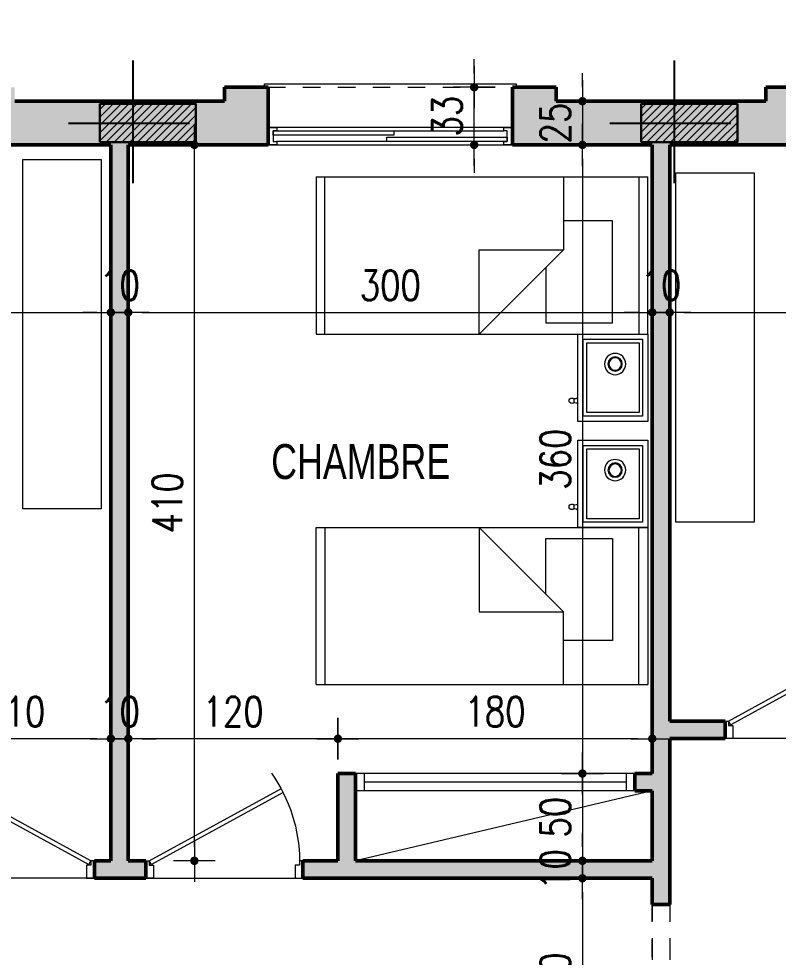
# Model space of a CAD drawing. Header units: millimetres. Extents: x 906 to 2589, y -1235 to -637.
# Drawn here: x 2549.24 to 2553.58, y -1215.62 to -1210.24 of the extents above; entities that cross this region are included whole.
import ezdxf

# ---------------------------------------------------------------- set-up
doc = ezdxf.new("R2010")
doc.units = ezdxf.units.MM
doc.linetypes.add('AXES', pattern=[2, 1.25, -0.25, 0.25, -0.25])
doc.linetypes.add('HIDDEN', pattern=[0.375, 0.25, -0.125])
doc.layers.get('DEFPOINTS').update_dxf_attribs({"color": 255, "lineweight": 13})
for name, color, linetype, lineweight in [('A-signe', 7, 'Continuous', 9), ('APPUITS', 7, 'Continuous', 18), ('DIM.', 4, 'Continuous', 25), ('inter2', 7, 'HIDDEN', 18), ('interrompu', 7, 'HIDDEN', 15), ('MENUISERIE', 7, 'Continuous', 13), ('MEUBLE', 35, 'Continuous', 15), ('MUR 0.5', 7, 'Continuous', 50), ('POTEAUX ARCH', 7, 'Continuous', 30), ('POTEAUX HACHURE', 7, 'Continuous', 15), ('TEXTE', 7, 'Continuous', 20)]:
    doc.layers.add(name, color=color, linetype=linetype, lineweight=lineweight)
doc.layers.add('AXE', color=7, linetype='AXES')
doc.layers.add('TEINTE 6', color=181, linetype='Continuous')
doc.styles.add('atef', font='romans.shx', dxfattribs={"width": 0.8})
doc.styles.add('STYLE4', font='swisscl.ttf')
doc.dimstyles.new('COTEXT', dxfattribs={"dimscale": 0, "dimtxt": 0.17, "dimasz": 0.08, "dimexe": 0.015, "dimexo": 0.015, "dimgap": 0.07, "dimtad": 1, "dimdec": 0, "dimlfac": 100, "dimzin": 0, "dimdsep": 46, "dimtxsty": 'atef', "dimblk": 'SIG2', "dimcen": 0.15, "dimse1": 1, "dimse2": 1, "dimclrd": 256, "dimclre": 6, "dimclrt": 2, "dimadec": 0, "dimazin": 0, "dimtfac": 0.5, "dimtdec": 0, "dimtix": 1, "dimtmove": 2, "dimatfit": 1, "dimldrblk": 'SIG2', "dimfxl": 0.18, "dimtolj": 1, "dimtzin": 0, "dimlwd": 18, "dimarcsym": 0})

# ---------------------------------------------------------------- blocks, each defined once
blk = doc.blocks.new('SIG2')
at = {"layer": 'A-signe'}
for p, q in [((0, 1.5), (0, 0.5)), ((-1.5, 0), (-0.5, 0)), ((-0.5, 0), (0.5, 0)), ((0, 0.5), (0, -0.5)), ((0.5, 0), (1.5, 0)), ((0, -0.5), (0, -1.5))]:
    blk.add_line(p, q, dxfattribs=at)
at = {"layer": 'A-signe', "const_width": 0.3}
blk.add_lwpolyline([(-0.15, 0, 1), (0.15, 0, 1)], format="xyb", close=True, dxfattribs=at)
blk = doc.blocks.new('*D1185')
at = {"layer": 'DEFPOINTS', "color": 0, "transparency": 16777216}
for p in [(2552.5104, -1210.714), (2552.4628, -1210.964), (2552.4628, -1210.964)]:
    blk.add_point(p, dxfattribs=at)
at = {"layer": 'DIM.', "lineweight": 18, "transparency": 16777216}
for p, q in [((2552.4628, -1210.634), (2552.4628, -1210.554)), ((2552.4628, -1210.714), (2552.4628, -1210.964)), ((2552.4628, -1211.044), (2552.4628, -1211.124))]:
    blk.add_line(p, q, dxfattribs=at)
at = {"layer": 'DIM.', "lineweight": 18, "transparency": 16777216, "xscale": 0.08, "yscale": 0.08, "zscale": 0.08}
for p, rotation in [((2552.4628, -1210.714), 270), ((2552.4628, -1210.964), 90)]:
    blk.add_blockref('SIG2', p, dxfattribs=dict(at, rotation=rotation))
at = {"layer": 'DIM.', "color": 2, "transparency": 16777216, "insert": (2552.3078, -1210.839), "char_height": 0.17, "attachment_point": 5, "rotation": 90, "style": 'atef'}
blk.add_mtext('\\A1;25', dxfattribs=at)
blk = doc.blocks.new('*D1063')
at = {"layer": 'DEFPOINTS', "color": 0, "transparency": 16777216}
for p in [(2552.5102, -1210.714), (2552.4627, -1210.964), (2552.4627, -1210.964)]:
    blk.add_point(p, dxfattribs=at)
at = {"layer": 'DIM.', "lineweight": 18, "transparency": 16777216}
for p, q in [((2552.4627, -1210.634), (2552.4627, -1210.554)), ((2552.4627, -1210.714), (2552.4627, -1210.964)), ((2552.4627, -1211.044), (2552.4627, -1211.124))]:
    blk.add_line(p, q, dxfattribs=at)
at = {"layer": 'DIM.', "lineweight": 18, "transparency": 16777216, "xscale": 0.08, "yscale": 0.08, "zscale": 0.08}
for p, rotation in [((2552.4627, -1210.714), 270), ((2552.4627, -1210.964), 90)]:
    blk.add_blockref('SIG2', p, dxfattribs=dict(at, rotation=rotation))
at = {"layer": 'DIM.', "color": 2, "transparency": 16777216, "insert": (2552.3077, -1210.839), "char_height": 0.17, "attachment_point": 5, "rotation": 90, "style": 'atef'}
blk.add_mtext('\\A1;25', dxfattribs=at)
blk = doc.blocks.new('PORTE 0.90')
at = {"layer": 'MENUISERIE'}
for points in [[(-0.7859, 0.3911), (-0.0325, -0.0217), (-0.02, 0), (-0.7742, 0.4132)], [(-0.9, 0), (-0.88, 0), (-0.88, -0.025), (-0.855, -0.025), (-0.855, -0.1), (-0.9, -0.1)], [(0, 0), (-0.02, 0), (-0.02, -0.025), (-0.045, -0.025), (-0.045, -0.1), (0, -0.1)]]:
    blk.add_lwpolyline(points, dxfattribs=at)
blk.add_arc((-0.02, 0), 0.86, 144.3645, 180, dxfattribs=at)
blk = doc.blocks.new('*D1191')
at = {"layer": 'DEFPOINTS', "color": 0, "transparency": 16777216}
for p in [(2552.4628, -1210.964), (2552.1621, -1214.564), (2552.4628, -1214.564)]:
    blk.add_point(p, dxfattribs=at)
at = {"layer": 'DIM.', "lineweight": 18, "transparency": 16777216}
blk.add_line((2552.4628, -1211.044), (2552.4628, -1214.484), dxfattribs=at)
at = {"layer": 'DIM.', "lineweight": 18, "transparency": 16777216, "xscale": 0.08, "yscale": 0.08, "zscale": 0.08}
for p, rotation in [((2552.4628, -1210.964), 90), ((2552.4628, -1214.564), 270)]:
    blk.add_blockref('SIG2', p, dxfattribs=dict(at, rotation=rotation))
at = {"layer": 'DIM.', "color": 2, "transparency": 16777216, "insert": (2552.3078, -1212.764), "char_height": 0.17, "attachment_point": 5, "rotation": 90, "style": 'atef'}
blk.add_mtext('\\A1;360', dxfattribs=at)
blk = doc.blocks.new('*D1077')
at = {"layer": 'DEFPOINTS', "color": 0, "transparency": 16777216}
for p in [(2552.1801, -1214.564), (2552.2705, -1215.064), (2552.4628, -1215.064)]:
    blk.add_point(p, dxfattribs=at)
at = {"layer": 'DIM.', "lineweight": 18, "transparency": 16777216}
blk.add_line((2552.4628, -1214.644), (2552.4628, -1214.984), dxfattribs=at)
at = {"layer": 'DIM.', "lineweight": 18, "transparency": 16777216, "xscale": 0.08, "yscale": 0.08, "zscale": 0.08}
for p, rotation in [((2552.4628, -1214.564), 90), ((2552.4628, -1215.064), 270)]:
    blk.add_blockref('SIG2', p, dxfattribs=dict(at, rotation=rotation))
at = {"layer": 'DIM.', "color": 2, "transparency": 16777216, "insert": (2552.3078, -1214.814), "char_height": 0.17, "attachment_point": 5, "rotation": 90, "style": 'atef'}
blk.add_mtext('\\A1;50', dxfattribs=at)
blk = doc.blocks.new('*D1078')
at = {"layer": 'DEFPOINTS', "color": 0, "transparency": 16777216}
for p in [(2552.2978, -1215.064), (2552.2902, -1215.164), (2552.4628, -1215.164)]:
    blk.add_point(p, dxfattribs=at)
at = {"layer": 'DIM.', "lineweight": 18, "transparency": 16777216}
for p, q in [((2552.4628, -1214.984), (2552.4628, -1214.904)), ((2552.4628, -1215.064), (2552.4628, -1215.164)), ((2552.4628, -1215.244), (2552.4628, -1215.324))]:
    blk.add_line(p, q, dxfattribs=at)
at = {"layer": 'DIM.', "lineweight": 18, "transparency": 16777216, "xscale": 0.08, "yscale": 0.08, "zscale": 0.08}
for p, rotation in [((2552.4628, -1215.064), 270), ((2552.4628, -1215.164), 90)]:
    blk.add_blockref('SIG2', p, dxfattribs=dict(at, rotation=rotation))
at = {"layer": 'DIM.', "color": 2, "transparency": 16777216, "insert": (2552.3078, -1215.114), "char_height": 0.17, "attachment_point": 5, "rotation": 90, "style": 'atef'}
blk.add_mtext('\\A1;10', dxfattribs=at)
blk = doc.blocks.new('*D1079')
at = {"layer": 'DEFPOINTS', "color": 0, "transparency": 16777216}
for p in [(2552.2978, -1215.164), (2552.1204, -1216.364), (2552.4628, -1216.364)]:
    blk.add_point(p, dxfattribs=at)
at = {"layer": 'DIM.', "lineweight": 18, "transparency": 16777216}
blk.add_line((2552.4628, -1215.244), (2552.4628, -1216.284), dxfattribs=at)
at = {"layer": 'DIM.', "lineweight": 18, "transparency": 16777216, "xscale": 0.08, "yscale": 0.08, "zscale": 0.08}
for p, rotation in [((2552.4628, -1215.164), 90), ((2552.4628, -1216.364), 270)]:
    blk.add_blockref('SIG2', p, dxfattribs=dict(at, rotation=rotation))
at = {"layer": 'DIM.', "color": 2, "transparency": 16777216, "insert": (2552.3078, -1215.764), "char_height": 0.17, "attachment_point": 5, "rotation": 90, "style": 'atef'}
blk.add_mtext('\\A1;120', dxfattribs=at)
blk = doc.blocks.new('*D1201')
at = {"layer": 'DEFPOINTS', "color": 0, "transparency": 16777216}
for p in [(2546.7628, -1211.7149), (2549.7628, -1211.9234), (2549.7628, -1211.9234)]:
    blk.add_point(p, dxfattribs=at)
at = {"layer": 'DIM.', "lineweight": 18, "transparency": 16777216}
blk.add_line((2546.8428, -1211.9234), (2549.6828, -1211.9234), dxfattribs=at)
at = {"layer": 'DIM.', "lineweight": 18, "transparency": 16777216, "xscale": 0.08, "yscale": 0.08, "zscale": 0.08, "rotation": 180}
blk.add_blockref('SIG2', (2546.7628, -1211.9234), dxfattribs=at)
at = {"layer": 'DIM.', "lineweight": 18, "transparency": 16777216, "xscale": 0.08, "yscale": 0.08, "zscale": 0.08}
blk.add_blockref('SIG2', (2549.7628, -1211.9234), dxfattribs=at)
at = {"layer": 'DIM.', "color": 2, "transparency": 16777216, "insert": (2548.2628, -1211.7684), "char_height": 0.17, "attachment_point": 5, "style": 'atef'}
blk.add_mtext('\\A1;300', dxfattribs=at)
blk = doc.blocks.new('*D1202')
at = {"layer": 'DEFPOINTS', "color": 0, "transparency": 16777216}
for p in [(2549.8628, -1211.5196), (2549.7628, -1211.9234), (2549.8628, -1211.9234)]:
    blk.add_point(p, dxfattribs=at)
at = {"layer": 'DIM.', "lineweight": 18, "transparency": 16777216}
for p, q in [((2549.6828, -1211.9234), (2549.6028, -1211.9234)), ((2549.7628, -1211.9234), (2549.8628, -1211.9234)), ((2549.9428, -1211.9234), (2550.0228, -1211.9234))]:
    blk.add_line(p, q, dxfattribs=at)
at = {"layer": 'DIM.', "lineweight": 18, "transparency": 16777216, "xscale": 0.08, "yscale": 0.08, "zscale": 0.08}
blk.add_blockref('SIG2', (2549.7628, -1211.9234), dxfattribs=at)
at = {"layer": 'DIM.', "lineweight": 18, "transparency": 16777216, "xscale": 0.08, "yscale": 0.08, "zscale": 0.08, "rotation": 180}
blk.add_blockref('SIG2', (2549.8628, -1211.9234), dxfattribs=at)
at = {"layer": 'DIM.', "color": 2, "transparency": 16777216, "insert": (2549.8128, -1211.7684), "char_height": 0.17, "attachment_point": 5, "style": 'atef'}
blk.add_mtext('\\A1;10', dxfattribs=at)
blk = doc.blocks.new('*D1203')
at = {"layer": 'DEFPOINTS', "color": 0, "transparency": 16777216}
for p in [(2549.8628, -1211.5196), (2552.8628, -1211.9234), (2552.8628, -1211.9234)]:
    blk.add_point(p, dxfattribs=at)
at = {"layer": 'DIM.', "lineweight": 18, "transparency": 16777216}
blk.add_line((2549.9428, -1211.9234), (2552.7828, -1211.9234), dxfattribs=at)
at = {"layer": 'DIM.', "lineweight": 18, "transparency": 16777216, "xscale": 0.08, "yscale": 0.08, "zscale": 0.08, "rotation": 180}
blk.add_blockref('SIG2', (2549.8628, -1211.9234), dxfattribs=at)
at = {"layer": 'DIM.', "lineweight": 18, "transparency": 16777216, "xscale": 0.08, "yscale": 0.08, "zscale": 0.08}
blk.add_blockref('SIG2', (2552.8628, -1211.9234), dxfattribs=at)
at = {"layer": 'DIM.', "color": 2, "transparency": 16777216, "insert": (2551.3628, -1211.7684), "char_height": 0.17, "attachment_point": 5, "style": 'atef'}
blk.add_mtext('\\A1;300', dxfattribs=at)
blk = doc.blocks.new('*D1204')
at = {"layer": 'DEFPOINTS', "color": 0, "transparency": 16777216}
for p in [(2552.9628, -1211.717), (2552.8628, -1211.9234), (2552.9628, -1211.9234)]:
    blk.add_point(p, dxfattribs=at)
at = {"layer": 'DIM.', "lineweight": 18, "transparency": 16777216}
for p, q in [((2552.7828, -1211.9234), (2552.7028, -1211.9234)), ((2552.8628, -1211.9234), (2552.9628, -1211.9234)), ((2553.0428, -1211.9234), (2553.1228, -1211.9234))]:
    blk.add_line(p, q, dxfattribs=at)
at = {"layer": 'DIM.', "lineweight": 18, "transparency": 16777216, "xscale": 0.08, "yscale": 0.08, "zscale": 0.08}
blk.add_blockref('SIG2', (2552.8628, -1211.9234), dxfattribs=at)
at = {"layer": 'DIM.', "lineweight": 18, "transparency": 16777216, "xscale": 0.08, "yscale": 0.08, "zscale": 0.08, "rotation": 180}
blk.add_blockref('SIG2', (2552.9628, -1211.9234), dxfattribs=at)
at = {"layer": 'DIM.', "color": 2, "transparency": 16777216, "insert": (2552.9128, -1211.7684), "char_height": 0.17, "attachment_point": 5, "style": 'atef'}
blk.add_mtext('\\A1;10', dxfattribs=at)
blk = doc.blocks.new('*D1205')
at = {"layer": 'DEFPOINTS', "color": 0, "transparency": 16777216}
for p in [(2555.9628, -1211.4525), (2552.9628, -1211.7284), (2555.9628, -1211.9234)]:
    blk.add_point(p, dxfattribs=at)
at = {"layer": 'DIM.', "lineweight": 18, "transparency": 16777216}
blk.add_line((2553.0428, -1211.9234), (2555.8828, -1211.9234), dxfattribs=at)
at = {"layer": 'DIM.', "lineweight": 18, "transparency": 16777216, "xscale": 0.08, "yscale": 0.08, "zscale": 0.08, "rotation": 180}
blk.add_blockref('SIG2', (2552.9628, -1211.9234), dxfattribs=at)
at = {"layer": 'DIM.', "lineweight": 18, "transparency": 16777216, "xscale": 0.08, "yscale": 0.08, "zscale": 0.08}
blk.add_blockref('SIG2', (2555.9628, -1211.9234), dxfattribs=at)
at = {"layer": 'DIM.', "color": 2, "transparency": 16777216, "insert": (2554.4628, -1211.7684), "char_height": 0.17, "attachment_point": 5, "style": 'atef'}
blk.add_mtext('\\A1;300', dxfattribs=at)
blk = doc.blocks.new('*D1245')
at = {"layer": 'DEFPOINTS', "color": 0, "transparency": 16777216}
for p in [(2551.8432, -1210.634), (2551.8915, -1210.634), (2551.8915, -1210.964)]:
    blk.add_point(p, dxfattribs=at)
at = {"layer": 'DIM.', "lineweight": 18, "transparency": 16777216}
for p, q in [((2551.8432, -1210.554), (2551.8432, -1210.474)), ((2551.8432, -1210.964), (2551.8432, -1210.634)), ((2551.8432, -1211.044), (2551.8432, -1211.124))]:
    blk.add_line(p, q, dxfattribs=at)
at = {"layer": 'DIM.', "lineweight": 18, "transparency": 16777216, "xscale": 0.08, "yscale": 0.08, "zscale": 0.08}
for p, rotation in [((2551.8432, -1210.634), 270), ((2551.8432, -1210.964), 90)]:
    blk.add_blockref('SIG2', p, dxfattribs=dict(at, rotation=rotation))
at = {"layer": 'DIM.', "color": 2, "transparency": 16777216, "insert": (2551.6882, -1210.799), "char_height": 0.17, "attachment_point": 5, "rotation": 90, "style": 'atef'}
blk.add_mtext('\\A1;33', dxfattribs=at)
blk = doc.blocks.new('*D1246')
at = {"layer": 'DEFPOINTS', "color": 0, "transparency": 16777216}
for p in [(2551.0628, -1214.3646), (2551.0628, -1214.564), (2552.8628, -1214.564)]:
    blk.add_point(p, dxfattribs=at)
at = {"layer": 'DIM.', "lineweight": 18, "transparency": 16777216}
blk.add_line((2552.7828, -1214.3646), (2551.1428, -1214.3646), dxfattribs=at)
at = {"layer": 'DIM.', "lineweight": 18, "transparency": 16777216, "xscale": 0.08, "yscale": 0.08, "zscale": 0.08, "rotation": 180}
blk.add_blockref('SIG2', (2551.0628, -1214.3646), dxfattribs=at)
at = {"layer": 'DIM.', "lineweight": 18, "transparency": 16777216, "xscale": 0.08, "yscale": 0.08, "zscale": 0.08}
blk.add_blockref('SIG2', (2552.8628, -1214.3646), dxfattribs=at)
at = {"layer": 'DIM.', "color": 2, "transparency": 16777216, "insert": (2551.9628, -1214.2096), "char_height": 0.17, "attachment_point": 5, "style": 'atef'}
blk.add_mtext('\\A1;180', dxfattribs=at)
blk = doc.blocks.new('*D1324')
at = {"layer": 'DEFPOINTS', "color": 0, "transparency": 16777216}
for p in [(2549.8628, -1214.3646), (2549.8628, -1214.564), (2551.0628, -1214.564)]:
    blk.add_point(p, dxfattribs=at)
at = {"layer": 'DIM.', "lineweight": 18, "transparency": 16777216}
blk.add_line((2550.9828, -1214.3646), (2549.9428, -1214.3646), dxfattribs=at)
at = {"layer": 'DIM.', "lineweight": 18, "transparency": 16777216, "xscale": 0.08, "yscale": 0.08, "zscale": 0.08, "rotation": 180}
blk.add_blockref('SIG2', (2549.8628, -1214.3646), dxfattribs=at)
at = {"layer": 'DIM.', "lineweight": 18, "transparency": 16777216, "xscale": 0.08, "yscale": 0.08, "zscale": 0.08}
blk.add_blockref('SIG2', (2551.0628, -1214.3646), dxfattribs=at)
at = {"layer": 'DIM.', "color": 2, "transparency": 16777216, "insert": (2550.4628, -1214.2096), "char_height": 0.17, "attachment_point": 5, "style": 'atef'}
blk.add_mtext('\\A1;120', dxfattribs=at)
blk = doc.blocks.new('*D1327')
at = {"layer": 'DEFPOINTS', "color": 0, "transparency": 16777216}
for p in [(2549.7628, -1214.1678), (2549.8628, -1214.1678), (2549.7628, -1214.3646)]:
    blk.add_point(p, dxfattribs=at)
at = {"layer": 'DIM.', "lineweight": 18, "transparency": 16777216}
for p, q in [((2549.6828, -1214.3646), (2549.6028, -1214.3646)), ((2549.8628, -1214.3646), (2549.7628, -1214.3646)), ((2549.9428, -1214.3646), (2550.0228, -1214.3646))]:
    blk.add_line(p, q, dxfattribs=at)
at = {"layer": 'DIM.', "lineweight": 18, "transparency": 16777216, "xscale": 0.08, "yscale": 0.08, "zscale": 0.08}
blk.add_blockref('SIG2', (2549.7628, -1214.3646), dxfattribs=at)
at = {"layer": 'DIM.', "lineweight": 18, "transparency": 16777216, "xscale": 0.08, "yscale": 0.08, "zscale": 0.08, "rotation": 180}
blk.add_blockref('SIG2', (2549.8628, -1214.3646), dxfattribs=at)
at = {"layer": 'DIM.', "color": 2, "transparency": 16777216, "insert": (2549.8128, -1214.2096), "char_height": 0.17, "attachment_point": 5, "style": 'atef'}
blk.add_mtext('\\A1;10', dxfattribs=at)
blk = doc.blocks.new('*D1328')
at = {"layer": 'DEFPOINTS', "color": 0, "transparency": 16777216}
for p in [(2549.7628, -1214.1678), (2548.6628, -1214.264), (2548.6628, -1214.3646)]:
    blk.add_point(p, dxfattribs=at)
at = {"layer": 'DIM.', "lineweight": 18, "transparency": 16777216}
blk.add_line((2549.6828, -1214.3646), (2548.7428, -1214.3646), dxfattribs=at)
at = {"layer": 'DIM.', "lineweight": 18, "transparency": 16777216, "xscale": 0.08, "yscale": 0.08, "zscale": 0.08, "rotation": 180}
blk.add_blockref('SIG2', (2548.6628, -1214.3646), dxfattribs=at)
at = {"layer": 'DIM.', "lineweight": 18, "transparency": 16777216, "xscale": 0.08, "yscale": 0.08, "zscale": 0.08}
blk.add_blockref('SIG2', (2549.7628, -1214.3646), dxfattribs=at)
at = {"layer": 'DIM.', "color": 2, "transparency": 16777216, "insert": (2549.2128, -1214.2096), "char_height": 0.17, "attachment_point": 5, "style": 'atef'}
blk.add_mtext('\\A1;110', dxfattribs=at)
blk = doc.blocks.new('*D1329')
at = {"layer": 'DEFPOINTS', "color": 0, "transparency": 16777216}
for p in [(2549.8628, -1210.964), (2550.2409, -1210.964), (2549.8628, -1215.064)]:
    blk.add_point(p, dxfattribs=at)
at = {"layer": 'DIM.', "lineweight": 18, "transparency": 16777216}
blk.add_line((2550.2409, -1214.984), (2550.2409, -1211.044), dxfattribs=at)
at = {"layer": 'DIM.', "lineweight": 18, "transparency": 16777216, "xscale": 0.08, "yscale": 0.08, "zscale": 0.08}
for p, rotation in [((2550.2409, -1210.964), 90), ((2550.2409, -1215.064), 270)]:
    blk.add_blockref('SIG2', p, dxfattribs=dict(at, rotation=rotation))
at = {"layer": 'DIM.', "color": 2, "transparency": 16777216, "insert": (2550.0859, -1213.014), "char_height": 0.17, "attachment_point": 5, "rotation": 90, "style": 'atef'}
blk.add_mtext('\\A1;410', dxfattribs=at)
blk = doc.blocks.new('A$C4AA77CC6')
at = {"linetype": 'ByBlock'}
for p, q in [((1.1226, 2.0646), (0, 0.5318)), ((1.8487, 1.5329), (1.1226, 2.0646)), ((1.0926, 2.0237), (1.8187, 1.4919)), ((1.8487, 1.5329), (0.7261, 0)), ((0.5703, 1.3105), (0.9596, 1.0253)), ((0.6745, 0.636), (0.5703, 1.3105)), ((0.9596, 1.0253), (0.6745, 0.636)), ((0.3964, 0.9656), (0.1713, 0.6582)), ((0.6526, 0.778), (0.3964, 0.9656)), ((0.1713, 0.6582), (0.6426, 0.313)), ((1.0112, 0.3894), (0.6745, 0.636)), ((0.7561, 0.041), (0.03, 0.5727)), ((0.6426, 0.313), (0.8077, 0.5384)), ((0, 0.5318), (0.7261, 0))]:
    blk.add_line(p, q, dxfattribs=at)
blk = doc.blocks.new('A$C209961D1')
at = {"linetype": 'ByBlock'}
for p, q in [((0.2363, 0.6181), (0, 0.2954)), ((0.6397, 0.3227), (0.2363, 0.6181)), ((0.2428, 0.5762), (0.0419, 0.3019)), ((0.2471, 0.5483), (0.0699, 0.3062)), ((0.5978, 0.3162), (0.2428, 0.5762)), ((0.5698, 0.3119), (0.2471, 0.5483)), ((0.5495, 0.419), (0.5679, 0.4056)), ((0.4034, 0), (0.6397, 0.3227)), ((0, 0.2954), (0.4034, 0)), ((0.0419, 0.3019), (0.3969, 0.0419)), ((0.0699, 0.3062), (0.3926, 0.0699)), ((0.3926, 0.0699), (0.5698, 0.3119)), ((0.3969, 0.0419), (0.5978, 0.3162))]:
    blk.add_line(p, q, dxfattribs=at)
for radius in [0.061, 0.041, 0.036]:
    blk.add_circle((0.2489, 0.3451), radius, dxfattribs=at)
for centre, radius, start, end in [((0.5651, 0.421), 0.0157, 280.3371, 187.2282), ((0.5289, 0.4255), 0.0216, 269.7237, 342.5351), ((0.5803, 0.3879), 0.0216, 125.0302, 197.8416)]:
    blk.add_arc(centre, radius, start, end, dxfattribs=at)

msp = doc.modelspace()

# ---------------------------------------------------------------- hatches: boundary and pattern name
at = {"layer": 'POTEAUX HACHURE'}
h = msp.add_hatch(dxfattribs=at)
h.set_pattern_fill('ANSI31', color=256, scale=0.01)
h.set_pattern_definition([(45, (1517.74713, -320.848663), (-0.0224506403, 0.0224506403), [])])
h.paths.add_polyline_path([(2549.6999, -1210.949), (2550.2499, -1210.949), (2550.2499, -1210.729), (2549.6999, -1210.729)])
h = msp.add_hatch(dxfattribs=at)
h.set_pattern_fill('ANSI31', color=256, scale=0.01)
h.set_pattern_definition([(45, (1514.64713, -320.848652), (-0.0224506403, 0.0224506403), [])])
h.paths.add_polyline_path([(2552.7999, -1210.949), (2553.3499, -1210.949), (2553.3499, -1210.729), (2552.7999, -1210.729)])
at = {"layer": 'TEINTE 6'}
h = msp.add_hatch(color=256, dxfattribs=at)
h.dxf.hatch_style = 1
h.paths.add_polyline_path([(2550.6628, -1210.634), (2550.4128, -1210.634), (2550.4128, -1210.714), (2549.2128, -1210.714), (2549.2128, -1210.634), (2548.9628, -1210.634), (2548.9628, -1210.964), (2549.7628, -1210.964), (2549.7628, -1215.064), (2549.6689, -1215.064), (2549.6689, -1215.164), (2549.9627, -1215.164), (2549.9627, -1215.064), (2549.8628, -1215.064), (2549.8628, -1210.964), (2550.6628, -1210.964)])
h = msp.add_hatch(color=256, dxfattribs=at)
h.dxf.hatch_style = 1
h.paths.add_polyline_path([(2553.7628, -1210.634), (2553.5128, -1210.634), (2553.5128, -1210.714), (2552.3128, -1210.714), (2552.3128, -1210.634), (2552.0628, -1210.634), (2552.0628, -1210.964), (2552.8628, -1210.964), (2552.8628, -1214.564), (2552.7628, -1214.564), (2552.7628, -1214.664), (2552.8628, -1214.664), (2552.8628, -1215.064), (2551.1628, -1215.064), (2551.1628, -1214.564), (2551.0628, -1214.564), (2551.0628, -1215.064), (2550.8627, -1215.064), (2550.8627, -1215.164), (2552.8628, -1215.164), (2552.8628, -1215.314), (2552.9628, -1215.314), (2552.9628, -1214.364), (2553.2794, -1214.364), (2553.2794, -1214.264), (2552.9628, -1214.264), (2552.9628, -1210.964), (2553.7628, -1210.964)])

# ---------------------------------------------------------------- linework, layer by layer
at = {"layer": 'APPUITS'}
msp.add_lwpolyline([(2550.6428, -1210.634), (2550.6428, -1210.614), (2552.0828, -1210.614), (2552.0828, -1210.634)], dxfattribs=at)
at = {"layer": 'AXE'}
for p, q in [((2549.8878, -1210.4809), (2549.8878, -1211.1839)), ((2552.9878, -1210.4809), (2552.9878, -1211.1839)), ((2549.5195, -1210.839), (2550.2127, -1210.839)), ((2552.6195, -1210.839), (2553.3127, -1210.839))]:
    msp.add_line(p, q, dxfattribs=at)
at = {"layer": 'inter2', "ltscale": 0.5}
for p, q in [((2552.863, -1215.2819), (2552.863, -1216.2819)), ((2552.963, -1215.2819), (2552.963, -1216.2819))]:
    msp.add_line(p, q, dxfattribs=at)
at = {"layer": 'interrompu', "ltscale": 0.2}
for p, q in [((2550.6628, -1210.634), (2552.0628, -1210.634)), ((2552.8628, -1216.214), (2552.8628, -1215.314)), ((2552.9628, -1215.314), (2552.9628, -1216.214))]:
    msp.add_line(p, q, dxfattribs=at)
at = {"layer": 'MENUISERIE', "color": 2, "linetype": 'Continuous'}
for p, q in [((2552.0628, -1210.864), (2550.6628, -1210.864)), ((2550.7128, -1210.884), (2552.0128, -1210.884)), ((2550.6628, -1210.964), (2552.0628, -1210.964)), ((2552.0128, -1210.944), (2550.7128, -1210.944))]:
    msp.add_line(p, q, dxfattribs=at)
at = {"layer": 'MENUISERIE'}
for p, q in [((2554.1794, -1214.364), (2553.2794, -1214.364)), ((2552.7628, -1214.564), (2551.1628, -1214.564)), ((2551.2128, -1214.564), (2551.2128, -1214.664)), ((2552.7128, -1214.564), (2552.7128, -1214.664)), ((2552.7128, -1214.614), (2551.2128, -1214.614)), ((2552.7628, -1214.664), (2551.1628, -1214.664)), ((2552.8628, -1214.664), (2551.1628, -1215.064)), ((2549.6689, -1215.164), (2548.7689, -1215.164)), ((2549.9627, -1215.164), (2550.8627, -1215.164))]:
    msp.add_line(p, q, dxfattribs=at)
at = {"layer": 'MENUISERIE', "color": 2, "linetype": 'Continuous', "extrusion": (0, 0, -1)}
for points in [[(-2550.6628, -1210.864), (-2550.7128, -1210.864), (-2550.7128, -1210.884), (-2550.6928, -1210.884), (-2550.6928, -1210.944), (-2550.7128, -1210.944), (-2550.7128, -1210.964), (-2550.6628, -1210.964), (-2550.6628, -1210.964)], [(-2552.0628, -1210.864), (-2552.0628, -1210.964), (-2552.0128, -1210.964), (-2552.0128, -1210.944), (-2552.0328, -1210.944), (-2552.0328, -1210.884), (-2552.0128, -1210.884), (-2552.0128, -1210.864), (-2552.0128, -1210.864)], [(-2551.3828, -1210.884), (-2551.3828, -1210.909), (-2550.6928, -1210.909), (-2550.6928, -1210.884), (-2550.6928, -1210.884)], [(-2552.0328, -1210.919), (-2552.0328, -1210.944), (-2551.3428, -1210.944), (-2551.3428, -1210.919), (-2551.3428, -1210.919)]]:
    msp.add_lwpolyline(points, close=True, dxfattribs=at)
at = {"layer": 'MEUBLE'}
for points in [[(2549.2582, -1211.0478), (2549.7082, -1211.0478), (2549.7082, -1213.0478), (2549.2582, -1213.0478)], [(2552.9969, -1211.1249), (2553.4469, -1211.1249), (2553.4469, -1213.1249), (2552.9969, -1213.1249)]]:
    msp.add_lwpolyline(points, close=True, dxfattribs=at)
at = {"layer": 'MUR 0.5'}
for p, q in [((2550.6628, -1210.634), (2550.4128, -1210.634)), ((2550.4128, -1210.634), (2550.4128, -1210.714)), ((2550.6628, -1210.964), (2550.6628, -1210.634)), ((2552.3128, -1210.634), (2552.0628, -1210.634)), ((2552.0628, -1210.634), (2552.0628, -1210.964)), ((2552.3128, -1210.714), (2552.3128, -1210.634)), ((2553.7628, -1210.634), (2553.5128, -1210.634)), ((2553.5128, -1210.634), (2553.5128, -1210.714)), ((2549.2128, -1210.714), (2550.4128, -1210.714)), ((2552.3128, -1210.714), (2553.5128, -1210.714)), ((2548.9628, -1210.964), (2549.7628, -1210.964)), ((2549.7628, -1210.964), (2549.7628, -1215.064)), ((2549.8628, -1210.964), (2549.8628, -1215.064)), ((2549.8628, -1210.964), (2550.6628, -1210.964)), ((2552.0628, -1210.964), (2552.8628, -1210.964)), ((2552.8628, -1210.964), (2552.8628, -1214.564)), ((2552.9628, -1210.964), (2552.9628, -1214.264)), ((2552.9628, -1210.964), (2553.7628, -1210.964)), ((2552.9628, -1214.264), (2553.2794, -1214.264)), ((2553.2794, -1214.264), (2553.2794, -1214.364)), ((2552.9628, -1214.364), (2552.9628, -1215.314)), ((2552.9628, -1214.364), (2553.2794, -1214.364)), ((2551.0628, -1214.564), (2551.0628, -1215.064)), ((2551.0628, -1214.564), (2551.1628, -1214.564)), ((2551.1628, -1214.564), (2551.1628, -1215.064)), ((2552.7628, -1214.564), (2552.7628, -1214.664)), ((2552.7628, -1214.564), (2552.8628, -1214.564)), ((2552.7628, -1214.664), (2552.8628, -1214.664)), ((2552.8628, -1214.664), (2552.8628, -1215.064)), ((2549.6689, -1215.064), (2549.7628, -1215.064)), ((2549.6689, -1215.064), (2549.6689, -1215.164)), ((2549.8628, -1215.064), (2549.9627, -1215.064)), ((2549.9627, -1215.064), (2549.9627, -1215.164)), ((2550.8627, -1215.064), (2551.0628, -1215.064)), ((2550.8627, -1215.064), (2550.8627, -1215.164)), ((2551.1628, -1215.064), (2552.8628, -1215.064)), ((2549.6689, -1215.164), (2549.9627, -1215.164)), ((2550.8627, -1215.164), (2552.8628, -1215.164)), ((2552.8628, -1215.164), (2552.8628, -1215.314)), ((2552.8628, -1215.314), (2552.9628, -1215.314))]:
    msp.add_line(p, q, dxfattribs=at)
at = {"layer": 'POTEAUX ARCH'}
for points in [[(2549.6999, -1210.949), (2550.2499, -1210.949), (2550.2499, -1210.729), (2549.6999, -1210.729)], [(2552.7999, -1210.949), (2553.3499, -1210.949), (2553.3499, -1210.729), (2552.7999, -1210.729)]]:
    msp.add_lwpolyline(points, close=True, dxfattribs=at)

# ---------------------------------------------------------------- block references
at = {"layer": 'MENUISERIE', "xscale": -1}
for p in [(2553.2794, -1214.264), (2549.9627, -1215.064)]:
    msp.add_blockref('PORTE 0.90', p, dxfattribs=at)
at = {"layer": 'MENUISERIE'}
msp.add_blockref('PORTE 0.90', (2549.6689, -1215.064), dxfattribs=at)
at = {"layer": 'MEUBLE', "rotation": 126.2173682448366}
msp.add_blockref('A$C4AA77CC6', (2553.2665, -1211.7333), dxfattribs=at)
at = {"layer": 'MEUBLE', "xscale": -1}
for name, p, rotation in [('A$C209961D1', (2553.0758, -1212.2221), 53.7826317551564), ('A$C4AA77CC6', (2553.2665, -1213.4694), 53.78263175516337), ('A$C209961D1', (2553.0758, -1212.8298), 53.7826317551564)]:
    msp.add_blockref(name, p, dxfattribs=dict(at, rotation=rotation))

# ---------------------------------------------------------------- texts
at = {"layer": 'TEXTE', "style": 'STYLE4'}
msp.add_text('CHAMBRE', height=0.2, dxfattribs=at).set_placement((2550.6808, -1212.8775))

# ---------------------------------------------------------------- dimensions: what is measured, and where the dimension line sits
at = {"layer": 'DIM.'}
for base, p1, p2, picture, middle in [((2551.8432, -1210.634), (2551.8915, -1210.964), (2551.8915, -1210.634), '*D1245', (2551.6882, -1210.799)), ((2552.4627, -1210.964), (2552.5102, -1210.714), (2552.4627, -1210.964), '*D1063', (2552.3077, -1210.839)), ((2552.4628, -1210.964), (2552.5104, -1210.714), (2552.4628, -1210.964), '*D1185', (2552.3078, -1210.839)), ((2550.2409, -1210.964), (2549.8628, -1215.064), (2549.8628, -1210.964), '*D1329', (2550.0859, -1213.014)), ((2552.4628, -1214.564), (2552.4628, -1210.964), (2552.1621, -1214.564), '*D1191', (2552.3078, -1212.764)), ((2552.4628, -1215.064), (2552.1801, -1214.564), (2552.2705, -1215.064), '*D1077', (2552.3078, -1214.814)), ((2552.4628, -1215.164), (2552.2978, -1215.064), (2552.2902, -1215.164), '*D1078', (2552.3078, -1215.114)), ((2552.4628, -1216.364), (2552.2978, -1215.164), (2552.1204, -1216.364), '*D1079', (2552.3078, -1215.764))]:
    dim = msp.add_linear_dim(base=base, p1=p1, p2=p2, angle=90, dimstyle='COTEXT', override={"dimscale": 1}, dxfattribs=at)
    dim.commit()
    dim.dimension.update_dxf_attribs({"geometry": picture, "text_midpoint": middle})
at = {"layer": 'DIM.', "color": 1}
for base, p1, p2, picture, middle in [((2555.9628, -1211.9234), (2552.9628, -1211.7284), (2555.9628, -1211.4525), '*D1205', (2554.4628, -1211.7684)), ((2549.8628, -1211.9234), (2549.7628, -1211.9234), (2549.8628, -1211.5196), '*D1202', (2549.8128, -1211.7684)), ((2552.8628, -1211.9234), (2549.8628, -1211.5196), (2552.8628, -1211.9234), '*D1203', (2551.3628, -1211.7684)), ((2549.7628, -1211.9234), (2546.7628, -1211.7149), (2549.7628, -1211.9234), '*D1201', (2548.2628, -1211.7684)), ((2552.9628, -1211.9234), (2552.8628, -1211.9234), (2552.9628, -1211.717), '*D1204', (2552.9128, -1211.7684))]:
    dim = msp.add_linear_dim(base=base, p1=p1, p2=p2, dimstyle='COTEXT', override={"dimscale": 1}, dxfattribs=at)
    dim.commit()
    dim.dimension.update_dxf_attribs({"geometry": picture, "text_midpoint": middle})
at = {"layer": 'DIM.'}
for base, p1, p2, picture, middle in [((2548.6628, -1214.3646), (2549.7628, -1214.1678), (2548.6628, -1214.264), '*D1328', (2549.2128, -1214.2096)), ((2549.7628, -1214.3646), (2549.8628, -1214.1678), (2549.7628, -1214.1678), '*D1327', (2549.8128, -1214.2096)), ((2549.8628, -1214.3646), (2551.0628, -1214.564), (2549.8628, -1214.564), '*D1324', (2550.4628, -1214.2096)), ((2551.0628, -1214.3646), (2552.8628, -1214.564), (2551.0628, -1214.564), '*D1246', (2551.9628, -1214.2096))]:
    dim = msp.add_linear_dim(base=base, p1=p1, p2=p2, dimstyle='COTEXT', override={"dimscale": 1}, dxfattribs=at)
    dim.commit()
    dim.dimension.update_dxf_attribs({"geometry": picture, "text_midpoint": middle})

doc.saveas('drawing.dxf')
